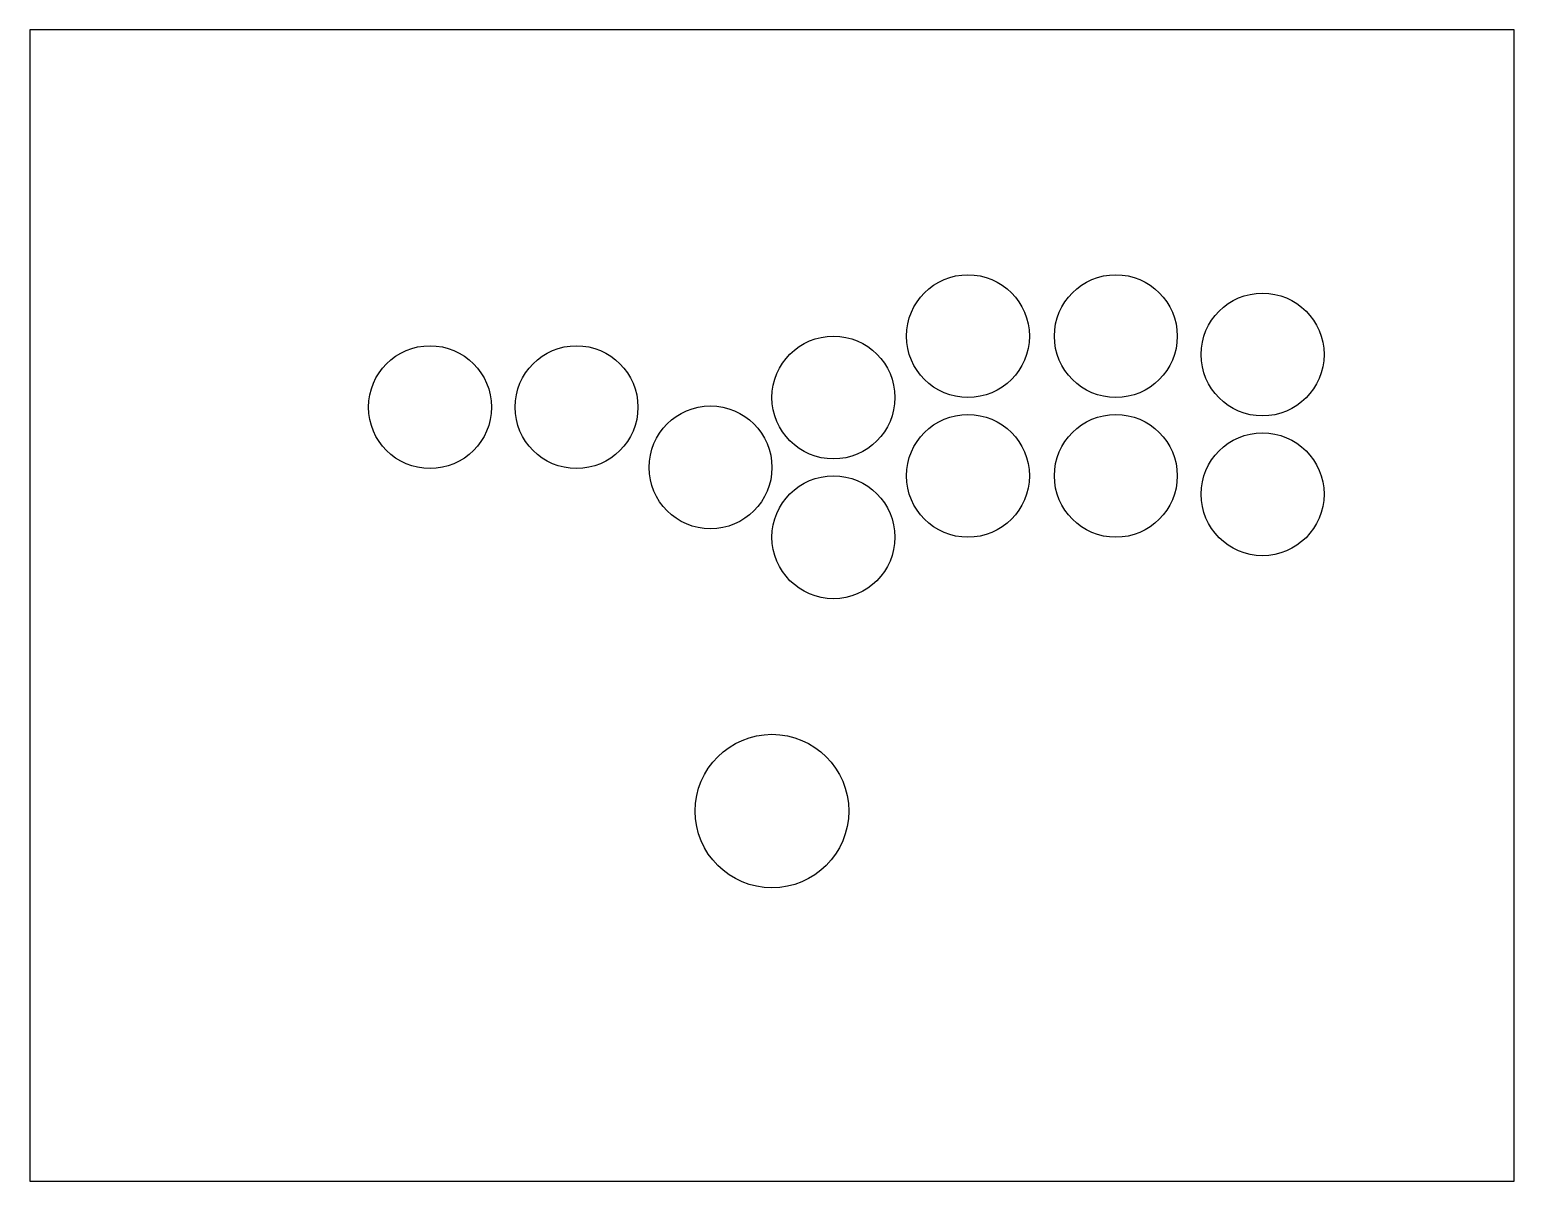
# Model space of a CAD drawing. Header units: millimetres. Extents: x 77 to 367, y 70 to 295.
import ezdxf

# ---------------------------------------------------------------- set-up
doc = ezdxf.new("R2010")
doc.units = ezdxf.units.MM
doc.layers.get('0').update_dxf_attribs({"linetype": 'CONTINUOUS'})

msp = doc.modelspace()

# ---------------------------------------------------------------- linework, layer by layer
msp.add_lwpolyline([(366.91, 295.35), (76.91, 295.35), (76.91, 70.35), (366.91, 70.35)], close=True)
for centre, radius in [((260.19, 235.47), 12), ((289.08, 235.47), 12), ((317.74, 231.88), 12), ((233.91, 223.48), 12), ((155.11, 221.6), 12), ((183.73, 221.6), 12), ((209.91, 209.83), 12), ((260.19, 208.17), 12), ((289.08, 208.17), 12), ((317.74, 204.58), 12), ((233.91, 196.18), 12), ((221.91, 142.68), 15)]:
    msp.add_circle(centre, radius)

doc.saveas('drawing.dxf')
